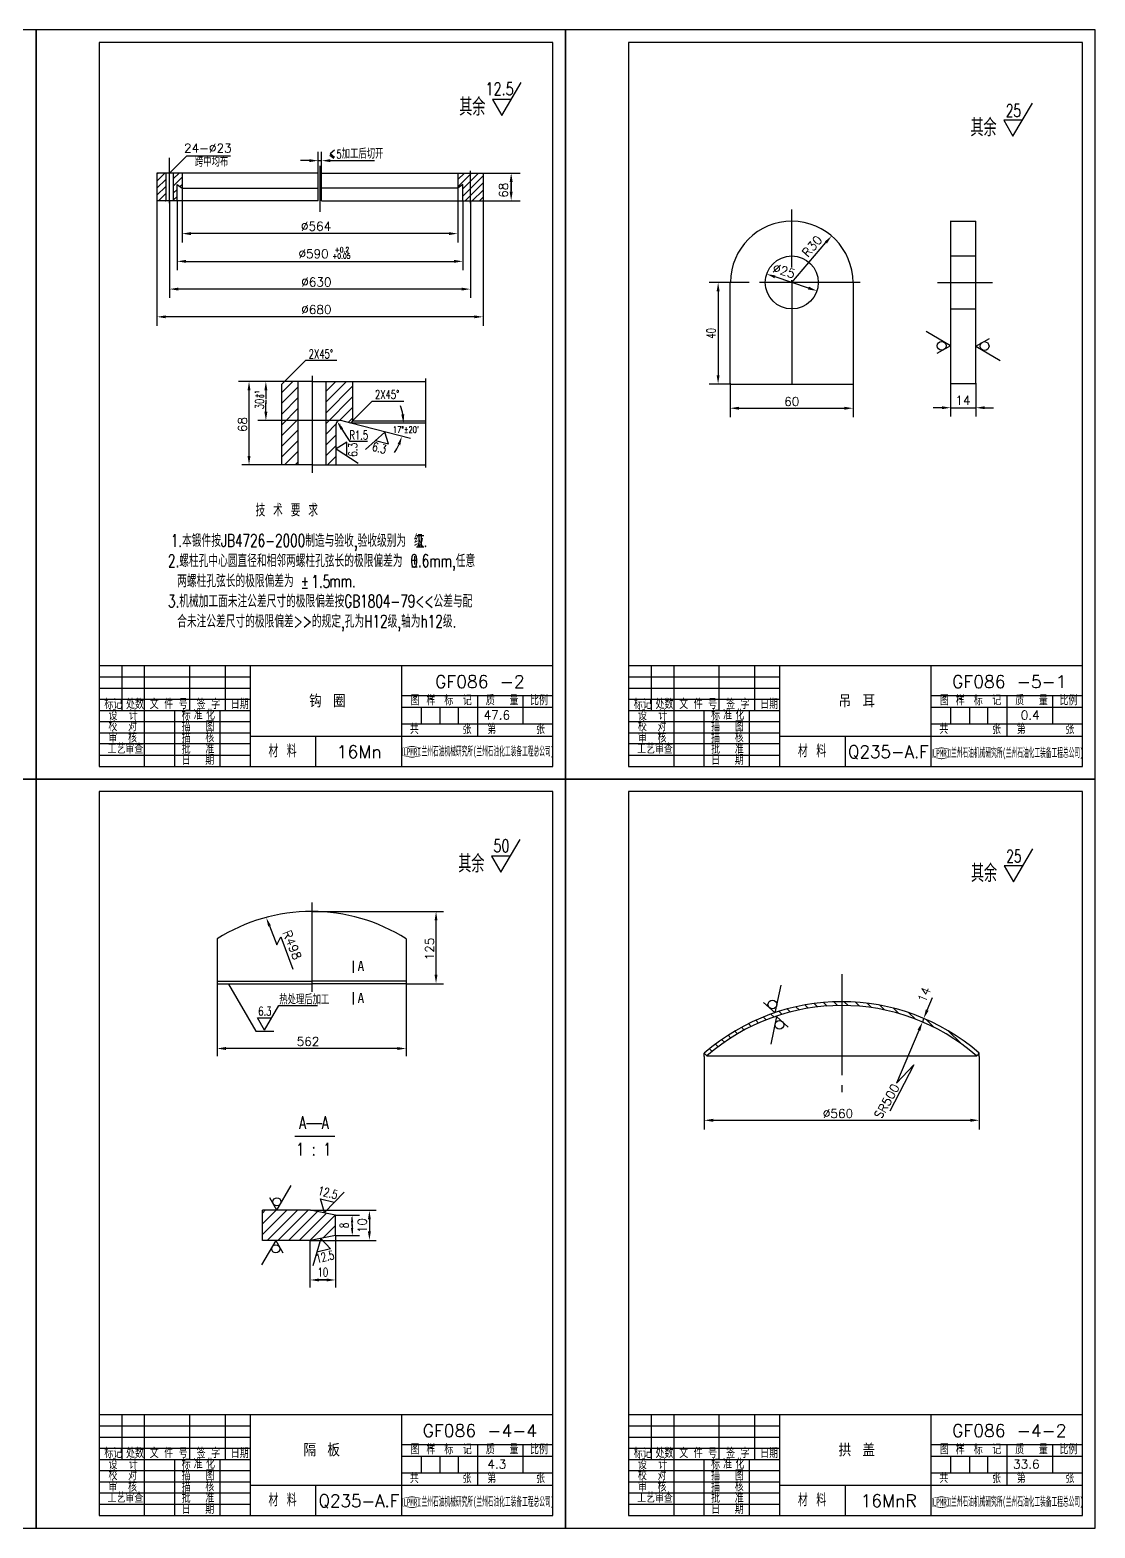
# Model space of a CAD drawing. Extents: x 0 to 840, y 0 to 594.
# Drawn here: x 418 to 840, y 0 to 594 of the extents above; entities that cross this region are included whole.
import ezdxf
from ezdxf.enums import TextEntityAlignment as Align

# ---------------------------------------------------------------- set-up
doc = ezdxf.new("R2010")
doc.units = 0
doc.header["$LTSCALE"] = 8
doc.header["$MEASUREMENT"] = 0
for name, pattern in [('CENTER', [7, 5, -0.5, 1, -0.5]), ('HIDDEN', [7, 5, -2]), ('PHANTOM', [13.5, 7, -1.5, 1, -1.5, 1, -1.5])]:
    doc.linetypes.add(name, pattern=pattern)
doc.layers.get('0').update_dxf_attribs({"linetype": 'CONTINUOUS'})
for name, color, linetype in [('1', 1, 'CONTINUOUS'), ('CC', 3, 'CONTINUOUS'), ('CW', 1, 'CONTINUOUS'), ('DD', 3, 'PHANTOM'), ('HZ', 1, 'CONTINUOUS'), ('X', 3, 'CONTINUOUS'), ('XX', 2, 'HIDDEN'), ('YY', 3, 'CONTINUOUS'), ('ZX', 3, 'CENTER')]:
    doc.layers.add(name, color=color, linetype=linetype)
doc.styles.add('HZ', font='txt', dxfattribs={"bigfont": 'hztxt'})
doc.styles.add('STANDARD60', font='', dxfattribs={"width": 0.6})
doc.styles.get('STANDARD60').set_extended_font_data('SimSun')

# ---------------------------------------------------------------- blocks, each defined once
blk = doc.blocks.new('GQ1')
at = {"layer": 'HZ', "style": 'HZ', "width": 0.7}
blk.add_text('1.5', height=5, dxfattribs=at).set_placement((109.38, 75.83), align=Align.CENTER)
blk = doc.blocks.new('WDE')
for p, q in [((177.45, 254.93), (185.18, 267.97)), ((181.16, 261.26), (173.77, 261.26)), ((173.77, 261.26), (177.45, 254.93)), ((152.73, 221.27), (152.73, 156.82)), ((162.73, 156.9), (162.73, 221.18)), ((65.22, 156.6), (65.22, 196.88)), ((114, 196.82), (114, 156.82)), ((152.64, 171.81), (143, 177.43)), ((162.71, 171.62), (168.09, 174.69)), ((152.64, 171.81), (147.26, 168.74)), ((162.71, 171.62), (172.35, 165.99)), ((114, 156.82), (114, 156.6))]:
    blk.add_line(p, q)
at = {"linetype": 'Continuous'}
for p, q in [((152.73, 221.17), (162.74, 221.17)), ((65.22, 156.6), (114, 156.6)), ((152.73, 156.82), (162.73, 156.82))]:
    blk.add_line(p, q, dxfattribs=at)
for centre, radius in [((89.71, 196.88), 10.5), ((149.16, 171.77), 1.75), ((166.19, 171.66), 1.75)]:
    blk.add_circle(centre, radius)
blk.add_arc((89.71, 196.88), 24.29, 359.85382, 179.85382)
at = {"layer": 'CC'}
for p, q in [((89.71, 196.88), (103.21, 212.69)), ((96.34, 194.66), (83.07, 199.1)), ((89.62, 196.88), (89.8, 196.88)), ((89.62, 196.88), (89.8, 196.88)), ((89.71, 196.79), (89.71, 196.97)), ((89.71, 196.79), (89.71, 196.97))]:
    blk.add_line(p, q, dxfattribs=at)
at = {"layer": 'CC', "linetype": 'Continuous'}
for p, q in [((65.16, 196.88), (57, 196.88)), ((60.5, 193.38), (60.5, 160.1)), ((65.16, 156.6), (57, 156.6)), ((65.22, 156.9), (65.22, 143.51)), ((114, 156.9), (114, 143.51)), ((152.73, 156.9), (152.73, 143.71)), ((162.73, 156.9), (162.73, 143.71)), ((68.72, 147.01), (110.5, 147.01)), ((149.23, 147.21), (145.73, 147.21)), ((152.73, 147.21), (162.73, 147.21)), ((166.23, 147.21), (169.73, 147.21))]:
    blk.add_line(p, q, dxfattribs=at)
at = {"layer": 'CC'}
for points in [[(103.66, 212.31), (102.77, 213.07), (105.49, 215.35)], [(82.88, 198.55), (83.25, 199.66), (79.75, 200.21)], [(96.16, 194.1), (96.53, 195.21), (99.66, 193.55)]]:
    blk.add_solid(points, dxfattribs=at)
at = {"layer": 'CC', "linetype": 'Continuous'}
for points in [[(61.08, 193.38), (59.91, 193.38), (60.5, 196.88)], [(61.08, 160.1), (59.91, 160.1), (60.5, 156.6)]]:
    blk.add_solid(points, dxfattribs=at)
at = {"layer": 'CC', "linetype": 'HIDDEN'}
for points in [[(68.72, 146.42), (68.72, 147.59), (65.22, 147.01)], [(110.5, 146.42), (110.5, 147.59), (114, 147.01)], [(149.23, 146.63), (149.23, 147.8), (152.73, 147.21)], [(166.23, 146.63), (166.23, 147.8), (162.73, 147.21)]]:
    blk.add_solid(points, dxfattribs=at)
at = {"layer": 'XX', "linetype": 'HIDDEN'}
for p, q in [((152.73, 207.38), (162.65, 207.38)), ((152.85, 186.38), (162.68, 186.38))]:
    blk.add_line(p, q, dxfattribs=at)
at = {"layer": 'XX'}
blk.add_line((89.62, 196.88), (89.8, 196.88), dxfattribs=at)
at = {"layer": 'ZX'}
for p, q in [((89.71, 202.85), (89.71, 225.75)), ((116.85, 196.88), (60.92, 196.88)), ((89.71, 196.88), (89.71, 197.74)), ((89.71, 196.88), (89.71, 155.95)), ((147.53, 196.88), (169.26, 196.88))]:
    blk.add_line(p, q, dxfattribs=at)
at = {"style": 'HZ', "width": 0.7}
blk.add_text('25', height=5, dxfattribs=at).set_placement((177.62, 262.53), align=Align.CENTER)
at = {"layer": 'CW', "style": 'HZ', "width": 0.75}
for s, p in [('其', (163.2, 254.82)), ('余', (168.35, 254.82))]:
    blk.add_text(s, height=7, dxfattribs=at).set_placement(p, align=Align.CENTER)
at = {"layer": 'CW', "linetype": 'HIDDEN', "style": 'HZ', "width": 0.7}
blk.add_text('40', height=3.5, rotation=90, dxfattribs=at).set_placement((59.43, 176.71), align=Align.CENTER)
blk = doc.blocks.new('*X18')
for p, q in [((107.33, 206.62), (105.99, 207.97)), ((111.21, 206.99), (109.81, 208.39)), ((115.26, 207.18), (113.8, 208.64)), ((119.52, 207.16), (117.99, 208.69)), ((124.03, 206.89), (122.4, 208.52)), ((128.83, 206.34), (127.08, 208.08)), ((87.01, 201.49), (85.86, 202.64)), ((90.1, 202.64), (88.93, 203.81)), ((93.3, 203.68), (92.1, 204.88)), ((96.62, 204.61), (95.39, 205.84)), ((100.05, 205.42), (98.79, 206.68)), ((103.62, 206.09), (102.32, 207.39)), ((134.01, 205.41), (132.1, 207.31)), ((139.67, 203.98), (137.54, 206.12)), ((146.05, 201.85), (143.56, 204.34)), ((75.61, 195.92), (74.52, 197.01)), ((78.32, 197.45), (77.22, 198.55)), ((81.13, 198.89), (80.01, 200.01)), ((84.02, 200.24), (82.89, 201.37)), ((153.63, 198.51), (150.5, 201.64)), ((164.31, 192.07), (159.22, 197.17)), ((67.98, 190.82), (66.91, 191.89)), ((70.44, 192.6), (69.36, 193.68)), ((72.98, 194.3), (71.9, 195.39)), ((65.6, 188.96), (64.53, 190.03))]:
    blk.add_line(p, q)
blk = doc.blocks.new('S1')
at = {"layer": 'X', "style": 'HZ', "width": 0.85}
blk.add_text('S', height=3.5, rotation=67, dxfattribs=at).set_placement((125.63, 162.56))
blk = doc.blocks.new('GONG')
for p, q in [((177.64, 256.27), (185.36, 269.31)), ((173.96, 262.6), (177.64, 256.27)), ((181.35, 262.6), (173.96, 262.6)), ((83.17, 204.3), (85.45, 215.23)), ((83.17, 204.3), (78.55, 208.44)), ((83.68, 202.8), (81.4, 191.87)), ((83.68, 202.8), (88.3, 198.66)), ((55.33, 187.91), (54.98, 188.26)), ((56.04, 187.2), (55.33, 187.91)), ((56.04, 187.2), (163.04, 187.2)), ((163.04, 187.2), (163.74, 187.91)), ((163.74, 187.91), (164.1, 188.26))]:
    blk.add_line(p, q)
for centre in [(82.03, 207.6), (84.82, 199.51)]:
    blk.add_circle(centre, 1.75)
for centre, radius, start, end in [((109.54, 125.66), 83.04, 48.92641, 131.07359), ((109.54, 125.64), 81.56, 49.00532, 130.99468)]:
    blk.add_arc(centre, radius, start, end)
at = {"layer": 'CC'}
for p, q in [((143.41, 205.31), (145.56, 210.35)), ((142, 201.97), (141.54, 200.59)), ((140.13, 197.34), (131.19, 176.39)), ((54.98, 187.01), (54.98, 188.25)), ((54.98, 187.01), (54.98, 158.07)), ((164.1, 187.01), (164.1, 188.26)), ((164.1, 187.01), (164.1, 158.07)), ((138.11, 183.63), (128.67, 165.26)), ((131.19, 176.39), (138.11, 183.63)), ((58.58, 161.67), (161.77, 161.67))]:
    blk.add_line(p, q, dxfattribs=at)
for points in [[(142.86, 205.54), (143.96, 205.07), (142, 202)], [(140.69, 197.11), (139.58, 197.58), (141.55, 200.65)], [(58.58, 161.07), (58.58, 162.27), (54.98, 161.67)], [(160.5, 161.07), (160.5, 162.27), (164.1, 161.67)]]:
    blk.add_solid(points, dxfattribs=at)
at = {"layer": 'ZX', "color": 3}
blk.add_line((109.54, 219.59), (109.54, 172.79), dxfattribs=at)
blk.add_blockref('S1', (-0.14, -0.38))
at = {"layer": 'CC'}
blk.add_blockref('*X18', (-7.46, 0), dxfattribs=at)
at = {"style": 'HZ', "width": 0.7}
blk.add_text('25', height=5, dxfattribs=at).set_placement((177.8, 263.87), align=Align.CENTER)
at = {"layer": 'CW', "style": 'HZ', "width": 0.75}
for s, p in [('其', (163.39, 256.16)), ('余', (168.54, 256.16))]:
    blk.add_text(s, height=7, dxfattribs=at).set_placement(p, align=Align.CENTER)
blk = doc.blocks.new('*X15')
for p, q in [((111, 30.39), (120.61, 40)), ((111, 34.63), (116.37, 40)), ((111, 38.88), (112.12, 40)), ((112.85, 28), (124.85, 40)), ((117.1, 28), (129.1, 40)), ((121.34, 28), (132.78, 39.44)), ((125.58, 28), (136.32, 38.74)), ((129.82, 28), (139.85, 38.03)), ((135.08, 29.02), (140, 33.93))]:
    blk.add_line(p, q)
blk = doc.blocks.new('FTGB4')
for p, q in [((184.3, 260.02), (192.03, 273.06)), ((180.62, 266.35), (184.3, 260.02)), ((188.01, 266.35), (180.62, 266.35)), ((71.81, 233.59), (71.81, 215.9)), ((146.81, 233.59), (146.81, 215.9)), ((125.9, 220.09), (125.9, 224.91)), ((125.9, 207.62), (125.9, 212.45)), ((87.75, 202.34), (93.3, 202.34)), ((90.55, 197.44), (87.76, 202.34)), ((90.55, 197.44), (96.21, 207.15)), ((96.21, 207.15), (111.64, 207.15)), ((107.18, 160.38), (113.5, 160.38)), ((95.5, 126.05), (92.71, 130.95)), ((95.5, 126.05), (101.17, 135.76)), ((114.31, 125.06), (122.16, 133.11)), ((108.77, 126.03), (89.77, 126.03)), ((118.77, 124.03), (108.77, 126.03)), ((112.78, 130.49), (118.16, 129.15)), ((114.31, 125.06), (112.79, 130.49)), ((118.77, 116.03), (118.77, 124.03)), ((95.06, 114.02), (89.39, 104.31)), ((108.77, 114.03), (89.77, 114.03)), ((95.06, 114.02), (97.85, 109.12)), ((118.77, 116.03), (108.77, 114.03)), ((112.87, 114.83), (109.72, 104.03)), ((112.87, 114.83), (116.76, 110.75)), ((116.77, 110.75), (111.38, 109.41))]:
    blk.add_line(p, q)
for points in [[(71.81, 216.78), (109.31, 216.78)], [(71.81, 215.78), (109.31, 215.78)], [(146.81, 216.78), (109.31, 216.78)], [(146.81, 215.78), (109.31, 215.78)]]:
    blk.add_lwpolyline(points)
for centre in [(95.5, 129.35), (95.05, 110.72)]:
    blk.add_circle(centre, 1.61)
for start, end in [(90, 122.43976), (57.56024, 90)]:
    blk.add_arc((109.31, 174.59), 69.91, start, end)
at = {"layer": 'CC'}
for p, q in [((109.31, 244.5), (161.61, 244.5)), ((92.56, 238.74), (95.49, 231.24)), ((158.61, 218.88), (158.61, 241.83)), ((95.49, 231.24), (96.99, 234.47)), ((96.99, 234.47), (101.82, 221.56)), ((71.75, 215.88), (71.75, 187.14)), ((146.75, 215.88), (146.75, 187.14)), ((146.81, 215.78), (161.61, 215.78)), ((143.25, 190.14), (75.25, 190.14)), ((108.83, 126.03), (134.89, 126.03)), ((118.83, 124.03), (128.28, 124.03)), ((125.28, 119.64), (125.28, 123.14)), ((125.28, 120.42), (125.28, 116.92)), ((132.2, 122.3), (132.2, 117.33)), ((108.59, 113.97), (108.59, 95.36)), ((108.83, 114.03), (134.89, 114.03)), ((118.77, 115.97), (118.77, 95.36)), ((118.83, 116.03), (128.28, 116.03)), ((115.23, 98.36), (111.73, 98.36)), ((112.14, 98.36), (115.64, 98.36))]:
    blk.add_line(p, q, dxfattribs=at)
for points in [[(159.19, 240.9), (158.03, 240.9), (158.61, 244.4)], [(92.02, 238.53), (93.1, 238.95), (91.28, 242)], [(159.19, 219.38), (158.03, 219.38), (158.61, 215.88)], [(75.25, 189.55), (75.25, 190.72), (71.75, 190.14)], [(143.25, 189.55), (143.25, 190.72), (146.75, 190.14)], [(132.76, 122.36), (131.59, 122.36), (132.18, 125.86)], [(125.79, 121.17), (124.86, 121.17), (125.33, 123.97)], [(125.79, 118.95), (124.86, 118.95), (125.33, 116.15)], [(132.76, 117.64), (131.59, 117.64), (132.18, 114.14)], [(112.14, 97.78), (112.14, 98.94), (108.64, 98.36)], [(115.23, 97.78), (115.23, 98.94), (118.73, 98.36)]]:
    blk.add_solid(points, dxfattribs=at)
at = {"layer": 'CW'}
blk.add_line((102.64, 155.41), (118.44, 155.41), dxfattribs=at)
at = {"layer": 'DD'}
blk.add_line((89.77, 114.03), (89.77, 126.03), dxfattribs=at)
at = {"layer": 'X'}
for p, q in [((76.26, 215.59), (87.11, 197.04)), ((87.11, 197.04), (94.24, 197.04))]:
    blk.add_line(p, q, dxfattribs=at)
at = {"layer": 'ZX'}
blk.add_line((109.31, 247.97), (109.31, 212.59), dxfattribs=at)
at = {"layer": 'YY'}
blk.add_blockref('*X15', (-21.23, 86.03), dxfattribs=at)
at = {"style": 'HZ', "width": 0.75}
blk.add_text('50', height=5, dxfattribs=at).set_placement((184.55, 268.02), align=Align.CENTER)
for p in [(128.82, 220.88), (128.82, 208.17)]:
    blk.add_text('A', height=3.95, rotation=360).set_placement(p, align=Align.CENTER)
at = {"style": 'HZ'}
for s, height, rotation, width, p in [('6.3', 3.5, 360, 0.7, (90.7, 203.21)), ('A  A', 5, 360, 0.7, (110.14, 158.25)), ('1 : 1', 5, 360, 0.7, (110.09, 147.7)), ('12.5', 3.5, 346, 0.75, (115.31, 131.27)), ('12.5', 3.5, 13, 0.7, (114.95, 105.86))]:
    blk.add_text(s, height=height, rotation=rotation, dxfattribs=dict(at, width=width)).set_placement(p, align=Align.CENTER)
at = {"layer": 'CW', "style": 'HZ', "width": 0.75}
for s, p in [('其', (170.05, 259.92)), ('余', (175.21, 259.92))]:
    blk.add_text(s, height=7, dxfattribs=at).set_placement(p, align=Align.CENTER)
at = {"layer": 'CW', "style": 'HZ', "width": 0.7}
blk.add_text('热处理后加工', height=3.5, rotation=360, dxfattribs=at).set_placement((96.43, 207.65))
for s, rotation, p in [('8', 90, (123.93, 119.99)), ('10', 360, (113.75, 99.72))]:
    blk.add_text(s, height=3.5, rotation=rotation, dxfattribs=at).set_placement(p, align=Align.CENTER)
blk = doc.blocks.new('*X32')
for p, q in [((97.49, 122.95), (101.86, 127.31)), ((97.49, 118.71), (103.99, 125.21)), ((114.99, 119.24), (123.07, 127.31)), ((114.99, 123.48), (118.83, 127.31)), ((114.99, 114.99), (125.49, 125.49)), ((97.49, 114.46), (103.99, 120.96)), ((114.99, 110.75), (125.49, 121.25)), ((97.49, 110.22), (103.99, 116.72)), ((120.35, 111.87), (125.49, 117.01)), ((97.49, 105.98), (103.99, 112.48)), ((97.49, 101.74), (103.99, 108.24)), ((114.99, 106.51), (119, 110.51)), ((123.8, 111.07), (125.49, 112.77)), ((97.49, 97.49), (103.99, 103.99)), ((114.99, 102.27), (118.99, 106.27)), ((114.99, 98.02), (118.99, 102.02)), ((98.56, 94.31), (103.99, 99.75)), ((102.8, 94.31), (103.99, 95.51)), ((115.53, 94.31), (118.99, 97.78))]:
    blk.add_line(p, q)
blk = doc.blocks.new('*X31')
for p, q in [((47.89, 211.94), (51.06, 215.11)), ((47.89, 214.77), (48.23, 215.11)), ((54.39, 212.78), (56.72, 215.11)), ((47.89, 209.11), (51.39, 212.61)), ((47.89, 206.28), (51.39, 209.78)), ((54.39, 209.96), (57.89, 213.46)), ((54.39, 207.13), (55.89, 208.63)), ((57.02, 209.76), (57.89, 210.63)), ((48.54, 204.11), (51.39, 206.96)), ((51.37, 204.11), (51.39, 204.13)), ((54.39, 204.3), (55.89, 205.8))]:
    blk.add_line(p, q)
blk = doc.blocks.new('*X30')
for p, q in [((167.24, 209.67), (172.68, 215.11)), ((167.24, 212.5), (169.85, 215.11)), ((169.24, 208.84), (175.51, 215.11)), ((169.24, 206.01), (177.24, 214.01)), ((170.17, 204.11), (177.24, 211.18)), ((173, 204.11), (177.24, 208.36)), ((175.82, 204.11), (177.24, 205.53))]:
    blk.add_line(p, q)
blk = doc.blocks.new('new block')
for points in [[(152.51, 9.49, 0.0784, 0.0784, 0), (152.51, 12.6, 0.0784, 0.369, 0), (148.83, 13.22, 0.369, 0.0784, 0), (145.14, 12.6, 0.0784, 0.0784, 0), (145.14, 9.49, 0.0784, 0.0784, 0)], [(152.51, 9.96, 0.0784, 0.0784, 0), (152.51, 9.49, 0.0784, 0.369, 0), (148.83, 8.86, 0.369, 0.0784, 0), (145.14, 9.49, 0.0784, 0.0784, 0), (145.14, 9.96, 0.0784, 0.0784, 0)]]:
    blk.add_lwpolyline(points, format="xyseb")
at = {"style": 'STANDARD60', "width": 0.458772}
blk.add_text('兰州石油机械研究所(兰州石油化工装备工程总公司)', height=3.5, dxfattribs=at).set_placement((152.6, 9.58), (205.12, 9.58), align=Align.FIT)
at = {"insert": (148.84, 12.5), "char_height": 2.835, "width": 2.835, "attachment_point": 2, "style": 'STANDARD60'}
blk.add_mtext('LPMRI', dxfattribs=at)

msp = doc.modelspace()

# ---------------------------------------------------------------- linework, layer by layer
for p, q in [((625, 589), (445, 589)), ((445, 589), (445, 302)), ((625, 302), (625, 589)), ((835, 589), (655, 589)), ((655, 589), (655, 302)), ((835, 302), (835, 589)), ((604.67, 560.11), (612.39, 573.16)), ((608.37, 566.45), (600.99, 566.45)), ((600.99, 566.45), (604.67, 560.11)), ((471.39, 537.26), (467.89, 537.26)), ((467.89, 537.26), (467.89, 526.26)), ((474.39, 537.26), (471.39, 537.26)), ((471.39, 537.26), (471.39, 526.26)), ((477.89, 537.26), (474.39, 537.26)), ((474.39, 537.26), (474.39, 526.26)), ((531.89, 537.26), (477.89, 537.26)), ((477.89, 537.26), (477.89, 531.26)), ((531.89, 526.26), (531.89, 537.26)), ((533.24, 537.26), (587.24, 537.26)), ((533.24, 526.26), (533.24, 537.26)), ((587.24, 537.26), (597.24, 537.26)), ((587.24, 537.26), (587.24, 531.26)), ((597.24, 537.26), (597.24, 526.26)), ((475.89, 526.26), (475.89, 532.76)), ((475.89, 532.76), (477.89, 531.26)), ((477.89, 531.26), (531.89, 531.26)), ((587.24, 531.26), (533.24, 531.26)), ((589.24, 532.76), (587.24, 531.26)), ((589.24, 526.26), (589.24, 532.76)), ((471.39, 526.26), (467.89, 526.26)), ((474.39, 526.26), (471.39, 526.26)), ((475.89, 526.26), (474.39, 526.26)), ((531.87, 526.26), (475.89, 526.26)), ((533.23, 526.26), (589.24, 526.26)), ((589.24, 526.26), (597.24, 526.26)), ((518.49, 454.58), (517.49, 453.58)), ((517.49, 421.58), (517.49, 453.58)), ((523.99, 454.58), (518.49, 454.58)), ((529.49, 454.58), (523.99, 454.58)), ((523.99, 421.58), (523.99, 454.58)), ((529.49, 454.58), (534.99, 454.58)), ((529.49, 454.58), (534.49, 454.58)), ((529.49, 454.58), (574.49, 454.58)), ((534.99, 454.58), (545.49, 454.58)), ((534.99, 421.58), (534.99, 454.58)), ((545.49, 454.58), (545.49, 439.08)), ((538.99, 421.58), (538.99, 437.64)), ((544.79, 438.08), (540.87, 439.09)), ((545.49, 439.08), (544.79, 438.08)), ((545.49, 438.08), (544.79, 438.08)), ((545.49, 439.08), (574.49, 439.08)), ((574.49, 438.08), (545.49, 438.08)), ((558.33, 434.54), (550.58, 427.59)), ((559.8, 429.84), (558.33, 434.54)), ((543.18, 430.54), (539.01, 427.91)), ((539.01, 427.91), (547.71, 422.21)), ((543.18, 425.17), (543.18, 430.54)), ((554.61, 431.21), (559.8, 429.84)), ((523.99, 421.58), (517.49, 421.58)), ((529.49, 421.58), (523.99, 421.58)), ((529.49, 421.58), (534.99, 421.58)), ((534.99, 421.58), (538.99, 421.58)), ((538.99, 421.58), (574.49, 421.58)), ((445, 342), (625, 342)), ((453.98, 342.04), (453.98, 324.25)), ((463, 302), (463, 342.04)), ((480.94, 324.25), (480.94, 342.04)), ((495.05, 324.25), (495.05, 342.04)), ((505, 302), (505, 342)), ((565, 302), (565, 342)), ((655, 342), (835, 342)), ((663.98, 342.04), (663.98, 324.25)), ((673, 302), (673, 342.04)), ((690.94, 324.25), (690.94, 342.04)), ((705.05, 324.25), (705.05, 342.04)), ((715, 302), (715, 342)), ((775, 302), (775, 342)), ((445, 328.64), (505.06, 328.64)), ((565.02, 330.09), (625, 330.09)), ((595.01, 330.09), (595.01, 313.9)), ((655, 328.64), (715.06, 328.64)), ((775.02, 330.09), (835, 330.09)), ((805.01, 330.09), (805.01, 313.9)), ((445, 324.2), (505.06, 324.2)), ((475, 302), (475, 324.25)), ((493, 302), (493, 324.25)), ((655, 324.2), (715.06, 324.2)), ((685, 302), (685, 324.25)), ((703, 302), (703, 324.25)), ((565.02, 318.85), (625, 318.85)), ((775.02, 318.85), (835, 318.85)), ((505, 314), (625, 314)), ((531, 302.13), (531, 314)), ((715, 314), (835, 314)), ((741, 302.13), (741, 314)), ((445, 302), (625, 302)), ((655, 302), (835, 302)), ((625, 292), (445, 292)), ((445, 292), (445, 5)), ((625, 5), (625, 292)), ((835, 292), (655, 292)), ((655, 292), (655, 5)), ((835, 5), (835, 292)), ((445, 45), (625, 45)), ((453.98, 45.04), (453.98, 27.25)), ((463, 5), (463, 45.04)), ((480.94, 27.25), (480.94, 45.04)), ((495.05, 27.25), (495.05, 45.04)), ((505, 5), (505, 45)), ((565, 5), (565, 45)), ((655, 45), (835, 45)), ((663.98, 45.04), (663.98, 27.25)), ((673, 5), (673, 45.04)), ((690.94, 27.25), (690.94, 45.04)), ((705.05, 27.25), (705.05, 45.04)), ((715, 5), (715, 45)), ((775, 5), (775, 45)), ((445, 31.64), (505.06, 31.64)), ((565.02, 33.09), (625, 33.09)), ((595.01, 33.09), (595.01, 16.9)), ((655, 31.64), (715.06, 31.64)), ((775.02, 33.09), (835, 33.09)), ((805.01, 33.09), (805.01, 16.9)), ((445, 27.2), (505.06, 27.2)), ((475, 5), (475, 27.25)), ((493, 5), (493, 27.25)), ((655, 27.2), (715.06, 27.2)), ((685, 5), (685, 27.25)), ((703, 5), (703, 27.25)), ((565.02, 21.85), (625, 21.85)), ((775.02, 21.85), (835, 21.85)), ((505, 17), (625, 17)), ((531, 5.13), (531, 17)), ((715, 17), (835, 17)), ((741, 5.13), (741, 17)), ((445, 5), (625, 5)), ((655, 5), (835, 5))]:
    msp.add_line(p, q)
msp.add_arc((540.49, 437.64), 1.5, 75.49934, 180)
at = {"layer": '1'}
for p, q in [((445, 337.52), (505.06, 337.52)), ((445, 333.08), (505.06, 333.08)), ((655, 337.52), (715.06, 337.52)), ((655, 333.08), (715.06, 333.08)), ((576.08, 328.87), (577.07, 328.87)), ((613.1, 330.09), (613.1, 318.85)), ((786.08, 328.87), (787.07, 328.87)), ((823.1, 330.09), (823.1, 318.85)), ((565.02, 325.46), (625, 325.46)), ((572.71, 325.46), (572.71, 318.85)), ((580.14, 325.46), (580.14, 318.85)), ((587.33, 325.46), (587.33, 318.85)), ((775.02, 325.46), (835, 325.46)), ((782.71, 325.46), (782.71, 318.85)), ((790.14, 325.46), (790.14, 318.85)), ((797.33, 325.46), (797.33, 318.85)), ((445, 319.76), (505.06, 319.76)), ((445, 315.32), (505.06, 315.32)), ((655, 319.76), (715.06, 319.76)), ((655, 315.32), (715.06, 315.32)), ((505.06, 310.88), (445, 310.88)), ((715.06, 310.88), (655, 310.88)), ((445, 306.44), (505.06, 306.44)), ((655, 306.44), (715.06, 306.44)), ((445, 40.52), (505.06, 40.52)), ((445, 36.08), (505.06, 36.08)), ((655, 40.52), (715.06, 40.52)), ((655, 36.08), (715.06, 36.08)), ((576.08, 31.87), (577.07, 31.87)), ((613.1, 33.09), (613.1, 21.85)), ((786.08, 31.87), (787.07, 31.87)), ((823.1, 33.09), (823.1, 21.85)), ((565.02, 28.46), (625, 28.46)), ((572.71, 28.46), (572.71, 21.85)), ((580.14, 28.46), (580.14, 21.85)), ((587.33, 28.46), (587.33, 21.85)), ((775.02, 28.46), (835, 28.46)), ((782.71, 28.46), (782.71, 21.85)), ((790.14, 28.46), (790.14, 21.85)), ((797.33, 28.46), (797.33, 21.85)), ((445, 22.76), (505.06, 22.76)), ((445, 18.32), (505.06, 18.32)), ((655, 22.76), (715.06, 22.76)), ((655, 18.32), (715.06, 18.32)), ((505.06, 13.88), (445, 13.88)), ((715.06, 13.88), (655, 13.88)), ((445, 9.44), (505.06, 9.44)), ((655, 9.44), (715.06, 9.44))]:
    msp.add_line(p, q, dxfattribs=at)
at = {"layer": 'CC'}
for p, q in [((472.88, 537.28), (479.81, 544.09)), ((479.81, 544.09), (497.11, 544.09)), ((528.39, 542.18), (524.89, 542.18)), ((531.89, 537.32), (531.89, 545.68)), ((531.89, 542.18), (533.24, 542.18)), ((533.24, 537.32), (533.24, 545.68)), ((536.74, 542.18), (540.24, 542.18)), ((540.24, 542.18), (554.16, 542.18)), ((597.18, 537.26), (612.01, 537.26)), ((477.89, 531.2), (477.89, 509.75)), ((587.24, 531.2), (587.24, 509.75)), ((608.41, 529.86), (608.41, 533.46)), ((467.89, 526.2), (467.89, 476.75)), ((472.89, 526.2), (472.89, 487.75)), ((475.89, 526.2), (475.89, 498.75)), ((589.24, 526.2), (589.24, 498.75)), ((592.24, 526.2), (592.24, 487.75)), ((597.18, 526.26), (612.01, 526.26)), ((597.24, 526.2), (597.24, 476.75)), ((583.74, 513.25), (481.39, 513.25)), ((479.39, 502.25), (585.74, 502.25)), ((588.74, 491.25), (476.39, 491.25)), ((593.74, 480.25), (471.39, 480.25)), ((518.49, 454.58), (526.98, 463.06)), ((526.98, 463.06), (539.32, 463.06)), ((518.43, 454.58), (500.3, 454.58)), ((507.55, 454.58), (501.6, 454.58)), ((504.44, 425.08), (504.44, 451.08)), ((511.12, 451.08), (511.12, 447.58)), ((511.12, 447.24), (511.12, 445.75)), ((511.12, 442.59), (511.12, 446.09)), ((545.49, 439.08), (553.27, 446.86)), ((553.27, 446.86), (565.9, 446.86)), ((540.81, 439.09), (507.9, 439.09)), ((540.2, 437.34), (540.24, 437.51)), ((540.4, 437.64), (540.58, 437.64)), ((541.28, 435.73), (543.14, 432.76)), ((568.43, 431.96), (544.85, 438.06)), ((543.14, 432.76), (544.48, 430.88)), ((551.39, 430.88), (544.48, 430.88)), ((517.43, 421.58), (501.6, 421.58))]:
    msp.add_line(p, q, dxfattribs=at)
for start, end in [(9.59826, 19.19652), (326.30281, 335.90107)]:
    msp.add_arc((544.79, 438.08), 20.92, start, end, dxfattribs=at)
for points in [[(528.39, 541.6), (528.39, 542.77), (531.89, 542.18)], [(536.74, 541.6), (536.74, 542.77), (533.24, 542.18)], [(609.01, 533.66), (607.81, 533.66), (608.41, 537.26)], [(609.01, 529.86), (607.81, 529.86), (608.41, 526.26)], [(481.39, 512.67), (481.39, 513.83), (477.89, 513.25)], [(583.74, 512.67), (583.74, 513.83), (587.24, 513.25)], [(479.39, 501.67), (479.39, 502.83), (475.89, 502.25)], [(585.74, 501.67), (585.74, 502.83), (589.24, 502.25)], [(476.39, 490.67), (476.39, 491.83), (472.89, 491.25)], [(588.74, 490.67), (588.74, 491.83), (592.24, 491.25)], [(471.39, 479.67), (471.39, 480.83), (467.89, 480.25)], [(593.74, 479.67), (593.74, 480.83), (597.24, 480.25)], [(505.02, 451.08), (503.86, 451.08), (504.44, 454.58)], [(511.7, 451.08), (510.53, 451.08), (511.12, 454.58)], [(511.7, 442.59), (510.53, 442.59), (511.12, 439.09)], [(564.84, 441.52), (566, 441.61), (565.71, 438.08)], [(541.78, 436.04), (540.79, 435.42), (539.43, 438.7)], [(563.34, 429.73), (564.44, 429.34), (565.04, 432.84)], [(505.02, 425.08), (503.86, 425.08), (504.44, 421.58)]]:
    msp.add_solid(points, dxfattribs=at)
at = {"layer": 'CW'}
for p, q in [((536.51, 544.37), (538.02, 543.2)), ((538.3, 546.34), (536.61, 544.91)), ((538.3, 543.49), (536.61, 544.91)), ((570.89, 393.6), (573.8, 393.6)), ((571.83, 393.55), (571.83, 389.05)), ((572.91, 389.09), (572.91, 393.59)), ((570.89, 389.07), (573.8, 389.07))]:
    msp.add_line(p, q, dxfattribs=at)
at = {"layer": 'DD'}
msp.add_line((574.49, 455.77), (574.49, 420.52), dxfattribs=at)
at = {"layer": 'X'}
for p, q in [((420, 594), (210, 594)), ((630, 594), (420, 594)), ((420, 594), (420, 297)), ((420, 297), (420, 594)), ((840, 594), (630, 594)), ((630, 594), (630, 297)), ((630, 297), (630, 594)), ((840, 297), (840, 594)), ((420, 297), (0, 297)), ((210, 297), (420, 297)), ((420, 0), (420, 297)), ((630, 297), (420, 297)), ((420, 297), (420, 0)), ((420, 297), (630, 297)), ((630, 0), (630, 297)), ((840, 297), (630, 297)), ((630, 297), (630, 0)), ((630, 297), (840, 297)), ((840, 0), (840, 297)), ((0, 0), (420, 0)), ((420, 0), (630, 0)), ((630, 0), (840, 0))]:
    msp.add_line(p, q, dxfattribs=at)
at = {"layer": 'ZX'}
for p, q in [((472.89, 538.17), (472.89, 543.29)), ((472.89, 525.36), (472.89, 538.17)), ((532.53, 540.1), (532.53, 521.94)), ((592.24, 525.36), (592.24, 538.17)), ((608.41, 533.66), (608.41, 530.06))]:
    msp.add_line(p, q, dxfattribs=at)
at = {"layer": 'ZX', "color": 3}
msp.add_line((529.49, 456.85), (529.49, 418.37), dxfattribs=at)

# ---------------------------------------------------------------- block references
for name, p in [('WDE', (630, 297)), ('GQ1', (423.51, 297)), ('new block', (420.28, 296.73)), ('new block', (630.28, 296.16)), ('FTGB4', (420, 0)), ('GONG', (630, 0)), ('new block', (420.28, -0.79)), ('new block', (630.28, -0.79))]:
    msp.add_blockref(name, p)
at = {"layer": 'YY', "linetype": 'Continuous'}
for name in ['*X31', '*X30']:
    msp.add_blockref(name, (420, 322.15), dxfattribs=at)
at = {"layer": 'YY'}
msp.add_blockref('*X32', (420, 327.26), dxfattribs=at)

# ---------------------------------------------------------------- texts
at = {"style": 'HZ', "width": 0.75}
msp.add_text('12.5', height=5, dxfattribs=at).set_placement((603.81, 568.11), align=Align.CENTER)
for rotation, p in [(90, (547.38, 427.56)), (345.11373, (555.7, 426.57))]:
    msp.add_text('6.3', height=3.5, rotation=rotation, dxfattribs=at).set_placement(p, align=Align.CENTER)
at = {"layer": 'CC', "style": 'HZ'}
for s, p in [('24-%%C23', (488.1, 545.4)), ('%%C564 ', (532.6, 514.4)), ('%%C590 ', (531.6, 503.5)), ('%%C630 ', (532.7, 492.3)), ('%%C680 ', (532.7, 481.4)), ('60', (719.7, 444.9)), ('14', (787.6, 445.4)), ('562 ', (529.4, 191.2)), ('%%C560 ', (739.6, 162.6))]:
    msp.add_text(s, height=3.5, dxfattribs=at).set_placement(p, align=Align.CENTER)
for s, rotation, p in [('68 ', 90, (607.1, 532)), ('R30', 49, (729.1, 507.1)), ('%%C25', 342, (716.1, 496.8)), ('68 ', 90, (503.6, 439.1)), ('R498 ', 292, (520.5, 229.1)), ('125', 90, (577.8, 229.6)), ('14', 67, (773.8, 210.8)), ('R500 ', 61, (760.4, 170.9)), ('10', 90, (551.1, 119.9))]:
    msp.add_text(s, height=3.5, rotation=rotation, dxfattribs=at).set_placement(p, align=Align.CENTER)
at = {"layer": 'CW', "style": 'HZ'}
for s, height, width, p in [('其', 7, 0.75, (590.42, 560.01)), ('余', 7, 0.75, (595.57, 560.01)), ('+0.05', 2.04, 0.7, (541.1, 503.33)), ('R1.5', 3.5, 0.7, (547.97, 431.62))]:
    msp.add_text(s, height=height, dxfattribs=dict(at, width=width)).set_placement(p, align=Align.CENTER)
for s, height, width, p in [('5加工后切开', 3.5, 0.7, (539.09, 543.02)), ('跨中均布', 3.5, 0.7, (482.97, 539.87)), ('+0.2', 2.04, 0.7, (538.49, 505.83)), ('2X45%%D', 3.5, 0.7, (528.09, 463.78)), ('2X45%%D', 3.5, 0.7, (554.39, 447.71)), ('%%p', 5, 0.7, (568.45, 381.1)), ('%%p', 5, 0.7, (524.87, 372.67)), ('标记', 3.5, 0.75, (447.05, 324.8)), ('处数', 3.5, 0.75, (455.65, 324.8)), ('文', 3.5, 0.75, (465.08, 324.8)), ('件', 3.5, 0.75, (470.82, 324.8)), ('号', 3.5, 0.75, (476.55, 324.8)), ('签', 3.5, 0.75, (483.69, 324.8)), ('字', 3.5, 0.75, (489.43, 324.8)), ('日期', 3.5, 0.75, (497.2, 324.8)), ('图', 3.5, 0.75, (568.49, 326.31)), ('样', 3.5, 0.75, (574.78, 326.23)), ('标', 3.5, 0.75, (581.9, 326.27)), ('记', 3.5, 0.75, (589.27, 326.28)), ('质', 3.5, 0.75, (598.35, 326.3)), ('量', 3.5, 0.75, (607.72, 326.28)), ('比例', 3.5, 0.75, (615.92, 326.28)), ('标记', 3.5, 0.75, (657.05, 324.8)), ('处数', 3.5, 0.75, (665.65, 324.8)), ('文', 3.5, 0.75, (675.08, 324.8)), ('件', 3.5, 0.75, (680.82, 324.8)), ('号', 3.5, 0.75, (686.55, 324.8)), ('签', 3.5, 0.75, (693.69, 324.8)), ('字', 3.5, 0.75, (699.43, 324.8)), ('日期', 3.5, 0.75, (707.2, 324.8)), ('图', 3.5, 0.75, (778.49, 326.31)), ('样', 3.5, 0.75, (784.78, 326.23)), ('标', 3.5, 0.75, (791.9, 326.27)), ('记', 3.5, 0.75, (799.27, 326.28)), ('质', 3.5, 0.75, (808.35, 326.3)), ('量', 3.5, 0.75, (817.72, 326.28)), ('比例', 3.5, 0.75, (825.92, 326.28)), ('设', 3.5, 0.75, (448.69, 320.41)), ('计', 3.5, 0.75, (456.8, 320.41)), ('标', 3.5, 0.75, (477.72, 320.41)), ('准', 3.5, 0.75, (482.47, 320.54)), ('化', 3.5, 0.75, (487.39, 320.54)), ('设', 3.5, 0.75, (658.69, 320.41)), ('计', 3.5, 0.75, (666.8, 320.41)), ('标', 3.5, 0.75, (687.72, 320.41)), ('准', 3.5, 0.75, (692.47, 320.54)), ('化', 3.5, 0.75, (697.39, 320.54)), ('校', 3.5, 0.75, (448.69, 316.02)), ('审', 3.5, 0.75, (448.69, 311.46)), ('核', 3.5, 0.75, (456.47, 311.46)), ('对', 3.5, 0.75, (456.47, 316.02)), ('描', 3.5, 0.75, (477.72, 316.02)), ('描', 3.5, 0.75, (477.72, 311.45)), ('核', 3.5, 0.75, (487.12, 311.63)), ('图', 3.5, 0.75, (487.15, 316.02)), ('共', 3.5, 0.75, (568.24, 314.87)), ('张', 3.5, 0.75, (589.14, 314.87)), ('第', 3.5, 0.75, (598.97, 314.87)), ('张', 3.5, 0.75, (618.27, 314.87)), ('校', 3.5, 0.75, (658.69, 316.02)), ('审', 3.5, 0.75, (658.69, 311.46)), ('核', 3.5, 0.75, (666.47, 311.46)), ('对', 3.5, 0.75, (666.47, 316.02)), ('描', 3.5, 0.75, (687.72, 316.02)), ('描', 3.5, 0.75, (687.72, 311.45)), ('核', 3.5, 0.75, (697.12, 311.63)), ('图', 3.5, 0.75, (697.15, 316.02)), ('共', 3.5, 0.75, (778.24, 314.87)), ('张', 3.5, 0.75, (799.14, 314.87)), ('第', 3.5, 0.75, (808.97, 314.87)), ('张', 3.5, 0.75, (828.27, 314.87)), ('工艺审查', 3.5, 0.75, (448.34, 307.07)), ('批', 3.5, 0.75, (477.73, 307.04)), ('准', 3.5, 0.75, (487.1, 307.06)), ('材 料', 5, 0.75, (512.16, 305.63)), ('工艺审查', 3.5, 0.75, (658.34, 307.07)), ('批', 3.5, 0.75, (687.73, 307.04)), ('准', 3.5, 0.75, (697.1, 307.06)), ('材 料', 5, 0.75, (722.16, 305.63)), ('日', 3.5, 0.75, (477.73, 302.61)), ('期', 3.5, 0.75, (487.08, 302.65)), ('日', 3.5, 0.75, (687.73, 302.61)), ('期', 3.5, 0.75, (697.08, 302.65)), ('标记', 3.5, 0.75, (447.05, 27.8)), ('处数', 3.5, 0.75, (455.65, 27.8)), ('文', 3.5, 0.75, (465.08, 27.8)), ('件', 3.5, 0.75, (470.82, 27.8)), ('号', 3.5, 0.75, (476.55, 27.8)), ('签', 3.5, 0.75, (483.69, 27.8)), ('字', 3.5, 0.75, (489.43, 27.8)), ('日期', 3.5, 0.75, (497.2, 27.8)), ('图', 3.5, 0.75, (568.49, 29.31)), ('样', 3.5, 0.75, (574.78, 29.23)), ('标', 3.5, 0.75, (581.9, 29.27)), ('记', 3.5, 0.75, (589.27, 29.28)), ('质', 3.5, 0.75, (598.35, 29.3)), ('量', 3.5, 0.75, (607.72, 29.28)), ('比例', 3.5, 0.75, (615.92, 29.28)), ('标记', 3.5, 0.75, (657.05, 27.8)), ('处数', 3.5, 0.75, (665.65, 27.8)), ('文', 3.5, 0.75, (675.08, 27.8)), ('件', 3.5, 0.75, (680.82, 27.8)), ('号', 3.5, 0.75, (686.55, 27.8)), ('签', 3.5, 0.75, (693.69, 27.8)), ('字', 3.5, 0.75, (699.43, 27.8)), ('日期', 3.5, 0.75, (707.2, 27.8)), ('图', 3.5, 0.75, (778.49, 29.31)), ('样', 3.5, 0.75, (784.78, 29.23)), ('标', 3.5, 0.75, (791.9, 29.27)), ('记', 3.5, 0.75, (799.27, 29.28)), ('质', 3.5, 0.75, (808.35, 29.3)), ('量', 3.5, 0.75, (817.72, 29.28)), ('比例', 3.5, 0.75, (825.92, 29.28)), ('设', 3.5, 0.75, (448.69, 23.41)), ('计', 3.5, 0.75, (456.8, 23.41)), ('标', 3.5, 0.75, (477.72, 23.41)), ('准', 3.5, 0.75, (482.47, 23.54)), ('化', 3.5, 0.75, (487.39, 23.54)), ('设', 3.5, 0.75, (658.69, 23.41)), ('计', 3.5, 0.75, (666.8, 23.41)), ('标', 3.5, 0.75, (687.72, 23.41)), ('准', 3.5, 0.75, (692.47, 23.54)), ('化', 3.5, 0.75, (697.39, 23.54)), ('校', 3.5, 0.75, (448.69, 19.02)), ('审', 3.5, 0.75, (448.69, 14.46)), ('核', 3.5, 0.75, (456.47, 14.46)), ('对', 3.5, 0.75, (456.47, 19.02)), ('描', 3.5, 0.75, (477.72, 19.02)), ('描', 3.5, 0.75, (477.72, 14.45)), ('核', 3.5, 0.75, (487.12, 14.63)), ('图', 3.5, 0.75, (487.15, 19.02)), ('共', 3.5, 0.75, (568.24, 17.87)), ('张', 3.5, 0.75, (589.14, 17.87)), ('第', 3.5, 0.75, (598.97, 17.87)), ('张', 3.5, 0.75, (618.27, 17.87)), ('校', 3.5, 0.75, (658.69, 19.02)), ('审', 3.5, 0.75, (658.69, 14.46)), ('核', 3.5, 0.75, (666.47, 14.46)), ('对', 3.5, 0.75, (666.47, 19.02)), ('描', 3.5, 0.75, (687.72, 19.02)), ('描', 3.5, 0.75, (687.72, 14.45)), ('核', 3.5, 0.75, (697.12, 14.63)), ('图', 3.5, 0.75, (697.15, 19.02)), ('共', 3.5, 0.75, (778.24, 17.87)), ('张', 3.5, 0.75, (799.14, 17.87)), ('第', 3.5, 0.75, (808.97, 17.87)), ('张', 3.5, 0.75, (828.27, 17.87)), ('工艺审查', 3.5, 0.75, (448.34, 10.07)), ('批', 3.5, 0.75, (477.73, 10.04)), ('准', 3.5, 0.75, (487.1, 10.06)), ('材 料', 5, 0.75, (512.16, 8.63)), ('工艺审查', 3.5, 0.75, (658.34, 10.07)), ('批', 3.5, 0.75, (687.73, 10.04)), ('准', 3.5, 0.75, (697.1, 10.06)), ('材 料', 5, 0.75, (722.16, 8.63)), ('日', 3.5, 0.75, (477.73, 5.61)), ('期', 3.5, 0.75, (487.08, 5.65)), ('日', 3.5, 0.75, (687.73, 5.61)), ('期', 3.5, 0.75, (697.08, 5.65))]:
    msp.add_text(s, height=height, dxfattribs=dict(at, width=width)).set_placement(p)
at = {"layer": 'CW', "style": 'HZ', "width": 0.7}
for s, p in [('+1', (508.43, 448.16)), ('0', (510.35, 448.16))]:
    msp.add_text(s, height=1.7, rotation=90, dxfattribs=at).set_placement(p)
msp.add_text('30', height=3.5, rotation=90, dxfattribs=at).set_placement((510.32, 445.69), align=Align.CENTER)
at = {"layer": 'CW', "linetype": 'Continuous', "style": 'HZ', "width": 0.7}
msp.add_text("17%%D%%P20'", height=2.5, dxfattribs=at).set_placement((566.69, 434.32), align=Align.CENTER)
at = {"layer": 'HZ', "style": 'HZ', "width": 0.7}
for s, p in [('           技 术 要 求', (469.72, 401.1)), ('1.本锻件按JB4726-2000制造与验收,验收级别为 级.', (473.39, 389.02)), ('2.螺柱孔中心圆直径和相邻两螺柱孔弦长的极限偏差为 0.6mm,任意', (472.27, 381.02)), ('  两螺柱孔弦长的极限偏差为    mm.', (469.72, 373.02)), ('3.机械加工面未注公差尺寸的极限偏差按GB1804-79<<公差与配', (472.27, 365.02)), ('  合未注公差尺寸的极限偏差>>的规定,孔为H12级,轴为h12级.', (469.72, 357.02))]:
    msp.add_text(s, height=5, dxfattribs=at).set_placement(p)
at = {"layer": 'X', "style": 'HZ'}
for s, height, p in [('GF086 -2', 5, (596, 333.1)), ('GF086 -5-1', 5, (806, 333.1)), ('钩 圈', 5, (535.5, 325.4)), ('吊 耳', 5, (745.5, 325.4)), ('47.6 ', 3.5, (604.3, 320.6)), ('0.4', 3.5, (814.3, 320.6)), ('16Mn', 5, (548.1, 305.3)), ('GF086 -4-4', 5, (596, 36.1)), ('GF086 -4-2', 5, (806, 36.1)), ('隔 板 ', 5, (535.5, 28.4)), ('拱 盖', 5, (745.5, 28.4)), ('4.3 ', 3.5, (604.3, 23.6)), ('33.6 ', 3.5, (814.3, 23.6)), ('16MnR', 5, (758.1, 8.3))]:
    msp.add_text(s, height=height, dxfattribs=at).set_placement(p, align=Align.CENTER)
at = {"layer": 'X', "style": 'HZ', "width": 0.914286}
for p, p2 in [((742, 305.3), (774, 305.3)), ((532, 8.3), (564, 8.3))]:
    msp.add_text('Q235-A.F', height=5, dxfattribs=at).set_placement(p, p2, align=Align.FIT)

doc.saveas('drawing.dxf')
